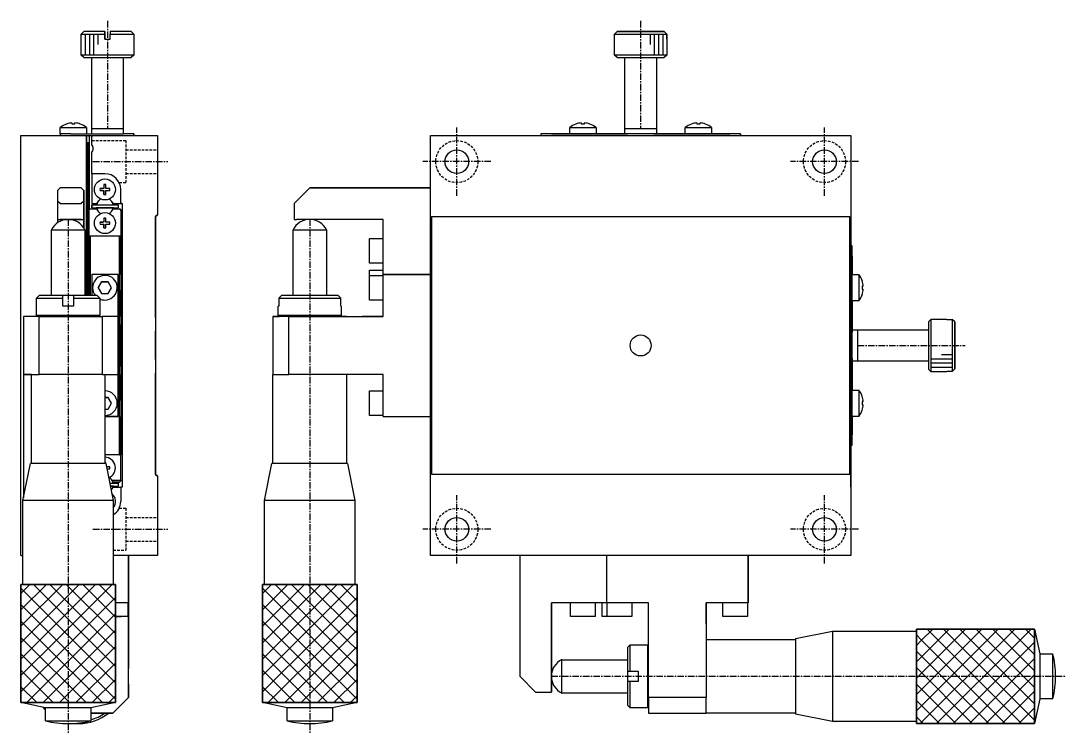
# Model space of a CAD drawing. Extents: x 934 to 1360, y 22 to 305.
# Drawn here: x 1161.1 to 1360.1, y 109.9 to 245.7 of the extents above; entities that cross this region are included whole.
import ezdxf

# ---------------------------------------------------------------- set-up
doc = ezdxf.new("R2010")
doc.units = 0
doc.linetypes.add('CENTER', pattern=[2, 1.25, -0.25, 0.25, -0.25])
doc.linetypes.add('DASHED', pattern=[0.75, 0.5, -0.25])
doc.layers.get('0').update_dxf_attribs({"linetype": 'CONTINUOUS'})
for name, color, linetype in [('1', 7, 'CONTINUOUS'), ('2', 7, 'CONTINUOUS'), ('CENTER', 1, 'CENTER')]:
    doc.layers.add(name, color=color, linetype=linetype)

msp = doc.modelspace()

# ---------------------------------------------------------------- linework, layer by layer
at = {"color": 3, "linetype": 'CONTINUOUS'}
for p, q in [((1173.37, 239.2), (1173.37, 243.2)), ((1174.17, 239.2), (1174.17, 243.2)), ((1174.97, 239.2), (1174.97, 243.2)), ((1175.77, 241.2), (1175.77, 243.2)), ((1280.87, 243.2), (1280.87, 241.2)), ((1281.67, 243.2), (1281.67, 239.2)), ((1282.47, 243.2), (1282.47, 239.2)), ((1283.27, 243.2), (1283.27, 239.2)), ((1338.37, 181.3), (1334.37, 181.3)), ((1338.37, 182.1), (1336.37, 182.1)), ((1338.37, 180.5), (1334.37, 180.5)), ((1338.37, 179.7), (1334.37, 179.7)), ((1162.8, 138.4), (1161.07, 136.67)), ((1165.92, 138.4), (1161.07, 133.55)), ((1169.05, 138.4), (1161.07, 130.42)), ((1161.07, 115.9), (1161.07, 138.4)), ((1170.95, 127.8), (1161.07, 137.67)), ((1172.17, 138.4), (1161.57, 127.8)), ((1174.07, 127.8), (1163.47, 138.4)), ((1175.3, 138.4), (1164.7, 127.8)), ((1177.2, 127.8), (1166.6, 138.4)), ((1178.42, 138.4), (1167.82, 127.8)), ((1179.07, 129.05), (1169.72, 138.4)), ((1170.07, 138.4), (1179.07, 138.4)), ((1179.07, 132.17), (1172.85, 138.4)), ((1179.07, 135.3), (1175.97, 138.4)), ((1179.07, 138.4), (1179.07, 115.9)), ((1208.8, 138.4), (1207.07, 136.67)), ((1211.92, 138.4), (1207.07, 133.55)), ((1215.05, 138.4), (1207.07, 130.42)), ((1207.07, 115.9), (1207.07, 138.4)), ((1216.95, 127.8), (1207.07, 137.67)), ((1216.07, 138.4), (1207.47, 138.4)), ((1218.17, 138.4), (1207.57, 127.8)), ((1220.07, 127.8), (1209.47, 138.4)), ((1221.3, 138.4), (1210.7, 127.8)), ((1223.2, 127.8), (1212.6, 138.4)), ((1224.42, 138.4), (1213.82, 127.8)), ((1225.07, 129.05), (1215.72, 138.4)), ((1225.07, 132.17), (1218.85, 138.4)), ((1225.07, 135.3), (1221.97, 138.4)), ((1225.07, 138.4), (1225.07, 115.9)), ((1179.07, 135.92), (1170.95, 127.8)), ((1225.07, 135.92), (1216.95, 127.8)), ((1167.82, 127.8), (1161.07, 134.55)), ((1213.82, 127.8), (1207.07, 134.55)), ((1164.7, 127.8), (1161.07, 131.42)), ((1179.07, 132.8), (1174.07, 127.8)), ((1210.7, 127.8), (1207.07, 131.42)), ((1225.07, 132.8), (1220.07, 127.8)), ((1179.07, 129.67), (1177.2, 127.8)), ((1225.07, 129.67), (1223.2, 127.8)), ((1331.57, 111.9), (1331.57, 129.9)), ((1331.57, 129.9), (1354.07, 129.9)), ((1334.67, 129.9), (1332.57, 127.8)), ((1335.7, 127.8), (1333.6, 129.9)), ((1337.8, 129.9), (1335.7, 127.8)), ((1338.82, 127.8), (1336.72, 129.9)), ((1340.92, 129.9), (1338.82, 127.8)), ((1341.95, 127.8), (1339.85, 129.9)), ((1344.05, 129.9), (1341.95, 127.8)), ((1345.07, 127.8), (1342.97, 129.9)), ((1347.17, 129.9), (1345.07, 127.8)), ((1348.2, 127.8), (1346.1, 129.9)), ((1350.3, 129.9), (1348.2, 127.8)), ((1351.32, 127.8), (1349.22, 129.9)), ((1353.42, 129.9), (1351.32, 127.8)), ((1354.07, 128.17), (1352.35, 129.9)), ((1354.07, 129.9), (1354.07, 111.9)), ((1161.57, 127.8), (1161.07, 128.3)), ((1161.57, 127.8), (1161.07, 127.3)), ((1164.7, 127.8), (1161.07, 124.17)), ((1167.82, 127.8), (1161.07, 121.05)), ((1170.95, 127.8), (1161.07, 117.92)), ((1173.47, 115.9), (1161.57, 127.8)), ((1174.07, 127.8), (1162.17, 115.9)), ((1176.6, 115.9), (1164.7, 127.8)), ((1177.2, 127.8), (1165.3, 115.9)), ((1179.07, 116.55), (1167.82, 127.8)), ((1179.07, 119.67), (1170.95, 127.8)), ((1179.07, 122.8), (1174.07, 127.8)), ((1179.07, 125.92), (1177.2, 127.8)), ((1207.57, 127.8), (1207.07, 128.3)), ((1207.57, 127.8), (1207.07, 127.3)), ((1210.7, 127.8), (1207.07, 124.17)), ((1213.82, 127.8), (1207.07, 121.05)), ((1216.95, 127.8), (1207.07, 117.92)), ((1219.47, 115.9), (1207.57, 127.8)), ((1220.07, 127.8), (1208.17, 115.9)), ((1222.6, 115.9), (1210.7, 127.8)), ((1223.2, 127.8), (1211.3, 115.9)), ((1225.07, 116.55), (1213.82, 127.8)), ((1225.07, 119.67), (1216.95, 127.8)), ((1225.07, 122.8), (1220.07, 127.8)), ((1225.07, 125.92), (1223.2, 127.8)), ((1332.57, 127.8), (1331.57, 128.8)), ((1332.57, 127.8), (1331.57, 126.8)), ((1335.7, 127.8), (1331.57, 123.67)), ((1338.82, 127.8), (1331.57, 120.55)), ((1341.95, 127.8), (1331.57, 117.42)), ((1345.07, 127.8), (1331.57, 114.3)), ((1348.2, 127.8), (1332.3, 111.9)), ((1348.47, 111.9), (1332.57, 127.8)), ((1351.32, 127.8), (1335.42, 111.9)), ((1351.6, 111.9), (1335.7, 127.8)), ((1354.07, 127.42), (1338.55, 111.9)), ((1354.07, 112.55), (1338.82, 127.8)), ((1354.07, 115.67), (1341.95, 127.8)), ((1354.07, 118.8), (1345.07, 127.8)), ((1354.07, 121.92), (1348.2, 127.8)), ((1354.07, 125.05), (1351.32, 127.8)), ((1179.07, 126.55), (1168.42, 115.9)), ((1225.07, 126.55), (1214.42, 115.9)), ((1345.35, 111.9), (1331.57, 125.67)), ((1170.35, 115.9), (1161.07, 125.17)), ((1179.07, 123.42), (1171.55, 115.9)), ((1216.35, 115.9), (1207.07, 125.17)), ((1225.07, 123.42), (1217.55, 115.9)), ((1354.07, 124.3), (1341.67, 111.9)), ((1167.22, 115.9), (1161.07, 122.05)), ((1213.22, 115.9), (1207.07, 122.05)), ((1342.22, 111.9), (1331.57, 122.55)), ((1179.07, 120.3), (1174.67, 115.9)), ((1225.07, 120.3), (1220.67, 115.9)), ((1339.1, 111.9), (1331.57, 119.42)), ((1354.07, 121.17), (1344.8, 111.9)), ((1164.1, 115.9), (1161.07, 118.92)), ((1210.1, 115.9), (1207.07, 118.92)), ((1354.07, 118.05), (1347.92, 111.9)), ((1179.07, 115.9), (1161.07, 115.9)), ((1179.07, 117.17), (1177.8, 115.9)), ((1225.07, 115.9), (1207.07, 115.9)), ((1225.07, 117.17), (1223.8, 115.9)), ((1335.97, 111.9), (1331.57, 116.3)), ((1354.07, 114.92), (1351.05, 111.9)), ((1332.85, 111.9), (1331.57, 113.17)), ((1354.07, 111.9), (1331.57, 111.9))]:
    msp.add_line(p, q, dxfattribs=at)
at = {"color": 3, "linetype": 'DASHED'}
for p, q in [((1174.57, 222.9), (1181.07, 222.9)), ((1181.07, 222.9), (1181.07, 214.9)), ((1181.07, 221.15), (1187.07, 221.15)), ((1181.07, 216.65), (1187.07, 216.65)), ((1179.78, 214.9), (1181.07, 214.9)), ((1179.78, 152.9), (1181.07, 152.9)), ((1181.07, 152.9), (1181.07, 144.9)), ((1181.07, 151.15), (1187.07, 151.15)), ((1181.07, 146.65), (1187.07, 146.65)), ((1178.67, 144.9), (1181.07, 144.9))]:
    msp.add_line(p, q, dxfattribs=at)
for centre in [(1244.07, 218.9), (1314.07, 218.9), (1244.07, 148.9), (1314.07, 148.9)]:
    msp.add_circle(centre, 4, dxfattribs=at)
at = {"layer": '1', "color": 7, "linetype": 'CONTINUOUS'}
for p, q in [((1172.57, 243.2), (1173.07, 243.7)), ((1172.57, 243.2), (1177.07, 243.2)), ((1172.57, 239.2), (1172.57, 243.2)), ((1177.07, 243.7), (1173.07, 243.7)), ((1177.07, 243.7), (1173.07, 243.7)), ((1177.07, 243.7), (1177.07, 243.2)), ((1177.07, 243.7), (1177.07, 243.7)), ((1177.07, 243.2), (1177.07, 243.7)), ((1177.07, 243.2), (1177.07, 242.2)), ((1177.07, 242.2), (1177.07, 243.2)), ((1182.07, 243.7), (1178.07, 243.7)), ((1182.07, 243.7), (1178.07, 243.7)), ((1178.07, 243.7), (1178.07, 243.2)), ((1178.07, 243.7), (1178.07, 243.7)), ((1178.07, 243.2), (1182.57, 243.2)), ((1178.07, 242.2), (1178.07, 243.2)), ((1182.07, 243.7), (1182.57, 243.2)), ((1182.57, 243.2), (1182.57, 239.2)), ((1274.6, 243.7), (1274.1, 243.2)), ((1274.1, 243.2), (1284.05, 243.2)), ((1274.1, 242.2), (1274.1, 243.2)), ((1283.54, 243.7), (1274.6, 243.7)), ((1274.6, 243.7), (1283.54, 243.7)), ((1284.05, 243.2), (1283.54, 243.7)), ((1284.05, 242.2), (1284.05, 243.2)), ((1284.05, 243.2), (1284.05, 242.2)), ((1177.07, 242.2), (1178.07, 242.2)), ((1177.07, 242.2), (1178.07, 242.2)), ((1177.07, 242.2), (1177.07, 242.2)), ((1274.07, 242.2), (1274.1, 242.2)), ((1274.07, 242.2), (1274.1, 242.2)), ((1274.07, 239.2), (1274.07, 242.2)), ((1284.05, 242.2), (1284.07, 242.2)), ((1284.05, 242.2), (1284.07, 242.2)), ((1284.07, 242.2), (1284.07, 239.2)), ((1182.57, 239.2), (1172.57, 239.2)), ((1173.07, 238.7), (1172.57, 239.2)), ((1182.57, 239.2), (1182.07, 238.7)), ((1284.07, 239.2), (1274.07, 239.2)), ((1274.57, 238.7), (1274.07, 239.2)), ((1284.07, 239.2), (1283.57, 238.7)), ((1173.07, 238.7), (1182.07, 238.7)), ((1174.57, 225.2), (1174.57, 238.7)), ((1180.57, 238.7), (1180.57, 225.2)), ((1274.57, 238.7), (1283.57, 238.7)), ((1276.07, 225.2), (1276.07, 238.7)), ((1282.07, 238.7), (1282.07, 225.2)), ((1168.57, 225.42), (1173.57, 225.42)), ((1168.57, 224.2), (1168.57, 225.42)), ((1169.72, 226.07), (1169.76, 226.07)), ((1169.72, 226.07), (1169.76, 226.07)), ((1170.77, 226.28), (1170.77, 226.07)), ((1170.77, 226.07), (1171.37, 226.07)), ((1171.37, 226.07), (1171.37, 226.28)), ((1172.39, 226.07), (1172.42, 226.07)), ((1172.39, 226.07), (1172.42, 226.07)), ((1173.57, 225.42), (1173.57, 224.2)), ((1174.57, 225.2), (1180.57, 225.2)), ((1174.57, 225.2), (1180.57, 225.2)), ((1174.57, 224.2), (1174.57, 225.2)), ((1180.57, 225.2), (1180.57, 224.2)), ((1265.57, 225.42), (1270.57, 225.42)), ((1265.57, 224.2), (1265.57, 225.42)), ((1266.72, 226.07), (1266.76, 226.07)), ((1266.72, 226.07), (1266.76, 226.07)), ((1267.77, 226.28), (1267.77, 226.07)), ((1267.77, 226.07), (1268.37, 226.07)), ((1268.37, 226.07), (1268.37, 226.28)), ((1269.39, 226.07), (1269.42, 226.07)), ((1269.39, 226.07), (1269.42, 226.07)), ((1270.57, 225.42), (1270.57, 224.2)), ((1276.07, 225.2), (1279.07, 225.2)), ((1276.07, 225.2), (1279.07, 225.2)), ((1276.07, 224.2), (1276.07, 225.2)), ((1279.07, 225.2), (1282.07, 225.2)), ((1279.07, 225.2), (1282.07, 225.2)), ((1282.07, 225.2), (1282.07, 224.2)), ((1287.57, 225.42), (1292.57, 225.42)), ((1287.57, 224.2), (1287.57, 225.42)), ((1288.72, 226.07), (1288.76, 226.07)), ((1288.72, 226.07), (1288.76, 226.07)), ((1289.77, 226.28), (1289.77, 226.07)), ((1289.77, 226.07), (1290.37, 226.07)), ((1290.37, 226.07), (1290.37, 226.28)), ((1291.39, 226.07), (1291.42, 226.07)), ((1291.39, 226.07), (1291.42, 226.07)), ((1292.57, 225.42), (1292.57, 224.2)), ((1161.07, 143.9), (1161.07, 223.9)), ((1161.07, 223.9), (1173.37, 223.9)), ((1168.57, 224.2), (1168.57, 223.9)), ((1170.57, 224.2), (1168.57, 224.2)), ((1170.57, 224.2), (1180.57, 224.2)), ((1173.37, 223.9), (1173.87, 223.9)), ((1173.37, 223.9), (1173.57, 223.7)), ((1173.57, 223.7), (1173.37, 223.9)), ((1173.57, 223.7), (1173.57, 223.6)), ((1173.57, 222.5), (1173.57, 223.7)), ((1173.57, 223.6), (1173.57, 193.4)), ((1173.87, 223.9), (1174.77, 223.9)), ((1173.87, 223.9), (1174.77, 223.9)), ((1173.87, 223.9), (1174.07, 223.7)), ((1174.07, 223.7), (1173.87, 223.9)), ((1174.07, 223.7), (1174.07, 222.5)), ((1174.07, 223.7), (1174.07, 222.5)), ((1174.57, 223.7), (1174.77, 223.9)), ((1174.57, 223.6), (1174.57, 223.7)), ((1174.57, 222.06), (1174.57, 223.6)), ((1174.77, 223.9), (1187.07, 223.9)), ((1182.57, 224.2), (1180.57, 224.2)), ((1182.57, 223.9), (1182.57, 224.2)), ((1182.57, 224.2), (1182.57, 223.9)), ((1187.07, 223.9), (1187.07, 208.8)), ((1239.07, 223.9), (1319.07, 223.9)), ((1239.07, 143.9), (1239.07, 223.9)), ((1262.07, 224.2), (1260.07, 224.2)), ((1262.07, 224.2), (1260.07, 224.2)), ((1260.07, 224.2), (1260.07, 223.9)), ((1262.07, 224.2), (1265.57, 224.2)), ((1296.07, 224.2), (1262.07, 224.2)), ((1263.57, 224.2), (1265.22, 224.2)), ((1263.57, 224.2), (1265.22, 224.2)), ((1265.22, 224.2), (1276.57, 224.2)), ((1276.07, 224.2), (1265.22, 224.2)), ((1270.57, 224.2), (1276.07, 224.2)), ((1281.58, 224.2), (1292.92, 224.2)), ((1292.92, 224.2), (1282.07, 224.2)), ((1282.07, 224.2), (1287.57, 224.2)), ((1292.57, 224.2), (1296.07, 224.2)), ((1292.92, 224.2), (1294.57, 224.2)), ((1292.92, 224.2), (1294.57, 224.2)), ((1298.07, 224.2), (1296.07, 224.2)), ((1298.07, 224.2), (1296.07, 224.2)), ((1298.07, 223.9), (1298.07, 224.2)), ((1298.07, 224.2), (1298.07, 223.9)), ((1319.07, 223.9), (1319.07, 143.9)), ((1174.07, 222.5), (1173.57, 222.5)), ((1173.57, 193.4), (1173.57, 222.5)), ((1173.87, 222.2), (1173.57, 222.2)), ((1173.87, 222.2), (1174.07, 222.4)), ((1173.87, 193.4), (1173.87, 222.2)), ((1174.07, 222.5), (1174.07, 222.4)), ((1174.07, 222.4), (1174.07, 222.5)), ((1174.07, 222.4), (1174.07, 209.7)), ((1174.07, 212.4), (1174.07, 222.4)), ((1174.57, 222.06), (1174.77, 221.71)), ((1174.77, 221.09), (1174.57, 220.74)), ((1174.57, 216.6), (1174.57, 220.74)), ((1177.07, 216.6), (1174.57, 216.6)), ((1174.57, 216.6), (1174.77, 216.6)), ((1174.57, 216.6), (1174.57, 210.9)), ((1177.07, 216.6), (1174.77, 216.6)), ((1168.07, 213.4), (1168.57, 213.9)), ((1168.07, 213.4), (1168.07, 211.4)), ((1172.57, 213.9), (1168.57, 213.9)), ((1172.57, 213.9), (1173.07, 213.4)), ((1173.07, 213.4), (1172.57, 213.9)), ((1173.07, 211.4), (1173.07, 213.4)), ((1173.07, 213.4), (1173.07, 206.22)), ((1176.87, 213.8), (1176.14, 213.8)), ((1176.14, 213.8), (1176.69, 213.8)), ((1176.14, 213.4), (1176.87, 213.4)), ((1176.87, 214.53), (1176.87, 213.8)), ((1176.87, 214.53), (1176.87, 213.99)), ((1176.87, 213.4), (1176.87, 212.67)), ((1176.87, 212.67), (1176.87, 213.21)), ((1177.27, 213.8), (1177.27, 214.53)), ((1178, 213.8), (1177.27, 213.8)), ((1177.27, 213.4), (1178, 213.4)), ((1177.27, 212.67), (1177.27, 213.4)), ((1178, 213.8), (1177.46, 213.8)), ((1180.07, 210.9), (1180.07, 213.6)), ((1213.57, 211.4), (1215.57, 213.4)), ((1216.07, 213.9), (1215.57, 213.4)), ((1238.89, 213.9), (1216.07, 213.9)), ((1216.07, 213.9), (1238.89, 213.9)), ((1168.57, 210.9), (1168.07, 211.4)), ((1168.07, 211.4), (1168.07, 207.9)), ((1173.07, 211.4), (1172.57, 210.9)), ((1173.07, 207.9), (1173.07, 211.4)), ((1174.07, 212.4), (1174.07, 209.7)), ((1174.07, 212.4), (1174.07, 209.7)), ((1174.07, 209.7), (1174.07, 212.4)), ((1175.53, 210.9), (1175.7, 211.19)), ((1175.53, 210.9), (1175.7, 211.19)), ((1178.45, 211.19), (1178.62, 210.9)), ((1213.57, 211.4), (1213.07, 210.9)), ((1168.57, 210.9), (1172.57, 210.9)), ((1174.27, 209.9), (1174.07, 209.7)), ((1174.07, 209.6), (1174.07, 209.7)), ((1174.07, 204.7), (1174.07, 209.6)), ((1174.27, 209.9), (1175.53, 209.9)), ((1174.57, 210.9), (1175.53, 210.9)), ((1174.57, 210.9), (1175.53, 210.9)), ((1174.57, 210.7), (1179.57, 210.7)), ((1174.57, 210.1), (1174.57, 210.7)), ((1174.57, 210.7), (1174.57, 210.1)), ((1174.57, 210.1), (1175.51, 210.1)), ((1174.57, 210.1), (1179.57, 210.1)), ((1178.72, 210.1), (1175.42, 210.1)), ((1175.51, 210.1), (1175.42, 210.1)), ((1175.51, 210.1), (1175.42, 210.1)), ((1175.51, 210.1), (1175.42, 210.1)), ((1175.51, 210.1), (1175.42, 210.1)), ((1175.51, 210.1), (1175.42, 210.1)), ((1175.51, 210.1), (1175.42, 210.1)), ((1175.51, 210.1), (1175.42, 210.1)), ((1175.51, 210.1), (1175.42, 210.1)), ((1175.51, 210.1), (1175.42, 210.1)), ((1175.51, 210.1), (1175.42, 210.1)), ((1175.51, 210.1), (1175.42, 210.1)), ((1175.51, 210.1), (1175.42, 210.1)), ((1175.53, 209.9), (1175.7, 209.61)), ((1175.7, 209.61), (1175.53, 209.9)), ((1178.45, 209.61), (1178.62, 209.9)), ((1178.62, 210.9), (1180.07, 210.9)), ((1178.62, 210.9), (1180.07, 210.9)), ((1178.62, 209.9), (1179.87, 209.9)), ((1178.72, 210.1), (1178.63, 210.1)), ((1178.72, 210.1), (1178.63, 210.1)), ((1178.72, 210.1), (1178.63, 210.1)), ((1178.72, 210.1), (1178.63, 210.1)), ((1178.72, 210.1), (1178.63, 210.1)), ((1178.72, 210.1), (1178.63, 210.1)), ((1178.72, 210.1), (1178.63, 210.1)), ((1178.72, 210.1), (1178.63, 210.1)), ((1178.72, 210.1), (1178.63, 210.1)), ((1178.72, 210.1), (1178.63, 210.1)), ((1178.72, 210.1), (1178.63, 210.1)), ((1178.72, 210.1), (1178.63, 210.1)), ((1178.72, 210.1), (1178.63, 210.1)), ((1178.72, 210.1), (1178.63, 210.1)), ((1178.72, 210.1), (1178.63, 210.1)), ((1178.63, 210.1), (1179.57, 210.1)), ((1178.72, 210.1), (1178.63, 210.1)), ((1178.72, 210.1), (1178.63, 210.1)), ((1178.72, 210.1), (1178.63, 210.1)), ((1178.72, 210.1), (1178.63, 210.1)), ((1178.72, 210.1), (1178.63, 210.1)), ((1178.72, 210.1), (1178.63, 210.1)), ((1178.72, 210.1), (1178.63, 210.1)), ((1178.72, 210.1), (1178.63, 210.1)), ((1178.72, 210.1), (1178.63, 210.1)), ((1178.72, 210.1), (1178.63, 210.1)), ((1178.72, 210.1), (1178.63, 210.1)), ((1178.72, 210.1), (1178.63, 210.1)), ((1178.72, 210.1), (1178.63, 210.1)), ((1178.72, 210.1), (1178.63, 210.1)), ((1178.72, 210.1), (1178.63, 210.1)), ((1178.72, 210.1), (1178.63, 210.1)), ((1179.57, 210.7), (1179.57, 210.1)), ((1179.87, 209.9), (1180.07, 209.7)), ((1180.07, 209.7), (1179.87, 209.9)), ((1180.07, 210.9), (1180.37, 210.9)), ((1180.37, 210.9), (1180.07, 210.9)), ((1180.07, 209.6), (1180.07, 209.7)), ((1180.07, 209.7), (1180.07, 209.6)), ((1180.07, 209.6), (1180.07, 204.7)), ((1180.07, 209.6), (1180.07, 204.7)), ((1180.37, 210.9), (1180.37, 156.9)), ((1213.07, 210.9), (1213.07, 207.9)), ((1168.07, 207.9), (1170.07, 207.9)), ((1168.07, 207.9), (1168.57, 207.9)), ((1168.07, 207.9), (1168.07, 207.28)), ((1172.57, 207.9), (1168.57, 207.9)), ((1170.07, 207.9), (1173.07, 207.9)), ((1172.57, 207.9), (1173.07, 207.9)), ((1173.07, 206.22), (1173.07, 207.9)), ((1176.87, 207.4), (1176.14, 207.4)), ((1176.14, 207.4), (1176.69, 207.4)), ((1176.14, 207), (1176.87, 207)), ((1176.87, 208.13), (1176.87, 207.4)), ((1176.87, 208.13), (1176.87, 207.59)), ((1176.87, 207), (1176.87, 206.27)), ((1177.27, 207.4), (1177.27, 208.13)), ((1178, 207.4), (1177.27, 207.4)), ((1177.27, 207), (1178, 207)), ((1177.27, 206.27), (1177.27, 207)), ((1178, 207.4), (1177.46, 207.4)), ((1187.07, 208.8), (1186.72, 208.45)), ((1186.72, 208.45), (1187.07, 208.8)), ((1186.72, 208.45), (1186.72, 159.35)), ((1186.72, 189.2), (1186.72, 208.45)), ((1213.07, 207.9), (1213.57, 207.9)), ((1230.07, 207.9), (1213.57, 207.9)), ((1230.07, 197.4), (1230.07, 207.9)), ((1239.22, 208.45), (1318.92, 208.45)), ((1239.22, 208.45), (1239.22, 159.35)), ((1318.92, 159.35), (1318.92, 208.45)), ((1166.9, 205.9), (1173.25, 205.9)), ((1166.9, 193.4), (1166.9, 205.9)), ((1173.25, 205.9), (1173.25, 193.4)), ((1176.87, 206.27), (1176.87, 206.81)), ((1212.9, 205.9), (1219.25, 205.9)), ((1212.9, 193.4), (1212.9, 205.9)), ((1219.25, 205.9), (1219.25, 193.4)), ((1174.27, 204.7), (1174.07, 204.7)), ((1174.07, 193.4), (1174.07, 204.7)), ((1179.87, 204.7), (1174.27, 204.7)), ((1174.27, 204.7), (1174.27, 193.4)), ((1179.87, 163.1), (1179.87, 204.7)), ((1180.07, 204.7), (1179.87, 204.7)), ((1180.07, 204.7), (1180.07, 163.1)), ((1180.07, 197.4), (1180.07, 204.7)), ((1180.07, 203.15), (1180.07, 197.4)), ((1180.07, 203.15), (1180.07, 197.4)), ((1180.07, 203.15), (1180.07, 197.4)), ((1180.07, 203.15), (1180.07, 197.4)), ((1227.47, 199.55), (1227.47, 204.25)), ((1227.47, 204.25), (1230.07, 204.25)), ((1186.72, 202.9), (1186.72, 196.9)), ((1186.72, 202.9), (1186.72, 196.9)), ((1186.72, 202.9), (1186.72, 196.9)), ((1186.72, 202.9), (1186.72, 196.9)), ((1319.37, 202.9), (1319.07, 202.9)), ((1319.07, 202.9), (1319.37, 202.9)), ((1319.37, 200.9), (1319.37, 202.9)), ((1319.37, 200.9), (1319.37, 202.9)), ((1230.07, 199.55), (1227.47, 199.55)), ((1319.37, 194.9), (1319.37, 200.9)), ((1319.37, 200.9), (1319.37, 197.4)), ((1319.37, 199.4), (1319.37, 197.75)), ((1319.37, 199.4), (1319.37, 197.75)), ((1179.57, 197.4), (1174.57, 197.4)), ((1174.57, 197.4), (1174.57, 193.4)), ((1179.57, 189.4), (1179.57, 197.4)), ((1179.57, 189.4), (1179.57, 197.4)), ((1227.47, 197.25), (1227.47, 198.25)), ((1227.47, 198.25), (1230.07, 198.25)), ((1227.47, 192.55), (1227.47, 197.25)), ((1227.47, 197.25), (1230.07, 197.25)), ((1239.07, 197.4), (1230.07, 197.4)), ((1230.07, 189.4), (1230.07, 197.4)), ((1230.07, 197.4), (1239.07, 197.4)), ((1319.37, 197.75), (1319.37, 197.4)), ((1319.37, 197.4), (1319.37, 197.75)), ((1319.37, 197.4), (1320.6, 197.4)), ((1320.6, 197.4), (1320.6, 194.9)), ((1176.44, 196), (1175.8, 194.9)), ((1175.8, 194.9), (1176.44, 196)), ((1177.71, 196), (1176.44, 196)), ((1176.44, 196), (1177.71, 196)), ((1178.34, 194.9), (1177.71, 196)), ((1321.24, 196.25), (1321.24, 196.22)), ((1321.24, 196.25), (1321.24, 196.22)), ((1321.24, 195.2), (1321.24, 194.6)), ((1321.45, 195.2), (1321.24, 195.2)), ((1164.07, 192.9), (1164.57, 193.4)), ((1169.07, 193.4), (1164.57, 193.4)), ((1169.07, 192.9), (1169.07, 193.4)), ((1170.07, 193.4), (1169.07, 193.4)), ((1171.07, 193.4), (1170.07, 193.4)), ((1175.57, 193.4), (1171.07, 193.4)), ((1171.07, 193.4), (1171.07, 192.9)), ((1175.57, 193.4), (1176.07, 192.9)), ((1175.8, 194.9), (1176.44, 193.8)), ((1176.44, 193.8), (1177.71, 193.8)), ((1177.71, 193.8), (1178.34, 194.9)), ((1180.07, 191.9), (1180.07, 194.4)), ((1210.66, 193.4), (1210.16, 192.9)), ((1221.48, 193.4), (1210.66, 193.4)), ((1211.43, 193.4), (1210.66, 193.4)), ((1221.48, 193.4), (1220.72, 193.4)), ((1221.99, 192.9), (1221.48, 193.4)), ((1319.07, 174.2), (1319.07, 193.6)), ((1319.37, 172.9), (1319.37, 194.9)), ((1320.6, 194.9), (1320.6, 192.4)), ((1321.24, 194.6), (1321.45, 194.6)), ((1321.24, 193.58), (1321.24, 193.55)), ((1321.24, 193.58), (1321.24, 193.55)), ((1164.07, 192.9), (1169.07, 192.9)), ((1164.07, 189.6), (1164.07, 192.9)), ((1169.07, 191.4), (1169.07, 192.9)), ((1171.07, 191.4), (1169.07, 191.4)), ((1171.07, 192.9), (1176.07, 192.9)), ((1171.07, 192.9), (1171.07, 191.4)), ((1176.07, 192.9), (1176.07, 189.6)), ((1180.07, 189.4), (1180.07, 191.9)), ((1180.07, 191.9), (1180.07, 187.9)), ((1180.07, 191.9), (1180.07, 189.4)), ((1210.16, 191.4), (1210.07, 191.4)), ((1210.16, 191.4), (1210.07, 191.4)), ((1210.07, 189.6), (1210.07, 191.4)), ((1210.16, 192.9), (1221.99, 192.9)), ((1210.16, 192.9), (1210.16, 191.4)), ((1221.99, 191.4), (1221.99, 192.9)), ((1222.07, 191.4), (1221.99, 191.4)), ((1222.07, 191.4), (1221.99, 191.4)), ((1222.07, 191.4), (1222.07, 189.6)), ((1230.07, 192.55), (1227.47, 192.55)), ((1319.37, 192.4), (1319.37, 186.41)), ((1319.37, 186.9), (1319.37, 192.4)), ((1319.37, 192.4), (1319.37, 186.9)), ((1320.6, 192.4), (1319.37, 192.4)), ((1161.57, 189.4), (1161.57, 178.4)), ((1164.57, 189.4), (1161.57, 189.4)), ((1170.07, 189.6), (1164.07, 189.6)), ((1164.27, 189.4), (1164.07, 189.6)), ((1164.57, 189.4), (1176.57, 189.4)), ((1164.57, 178.4), (1164.57, 189.4)), ((1176.07, 189.6), (1170.07, 189.6)), ((1176.07, 189.6), (1175.87, 189.4)), ((1176.57, 189.4), (1176.57, 178.4)), ((1179.57, 189.4), (1176.57, 189.4)), ((1179.57, 178.4), (1179.57, 189.4)), ((1179.57, 185.4), (1179.57, 189.4)), ((1180.07, 189.4), (1180.37, 189.4)), ((1209.07, 189.4), (1210.27, 189.4)), ((1212.07, 189.4), (1209.07, 189.4)), ((1209.07, 189.4), (1209.07, 178.4)), ((1222.07, 189.6), (1210.07, 189.6)), ((1210.27, 189.4), (1210.07, 189.6)), ((1212.07, 189.4), (1230.07, 189.4)), ((1212.07, 178.4), (1212.07, 189.4)), ((1222.07, 189.6), (1221.87, 189.4)), ((1223.07, 189.4), (1221.87, 189.4)), ((1223.07, 189.4), (1226.07, 189.4)), ((1230.07, 189.4), (1226.07, 189.4)), ((1180.07, 179.9), (1180.07, 187.9)), ((1333.87, 188.4), (1334.37, 188.9)), ((1333.87, 188.4), (1333.87, 179.4)), ((1334.37, 178.9), (1334.37, 188.9)), ((1334.37, 188.9), (1337.37, 188.9)), ((1337.37, 188.9), (1337.37, 188.87)), ((1337.37, 188.9), (1337.37, 188.87)), ((1337.37, 188.87), (1338.37, 188.87)), ((1338.37, 188.87), (1338.37, 178.92)), ((1338.87, 188.37), (1338.37, 188.87)), ((1338.87, 179.43), (1338.87, 188.37)), ((1338.87, 188.37), (1338.87, 179.43)), ((1180.07, 181.4), (1180.07, 186.4)), ((1180.07, 186.4), (1180.07, 181.4)), ((1180.37, 186.4), (1180.07, 186.4)), ((1186.72, 181.2), (1186.72, 186.6)), ((1186.72, 185.9), (1186.72, 181.9)), ((1186.72, 185.9), (1186.72, 181.9)), ((1319.37, 186.9), (1320.37, 186.9)), ((1320.37, 186.9), (1320.37, 180.9)), ((1320.37, 186.9), (1320.37, 180.9)), ((1320.37, 186.9), (1333.87, 186.9)), ((1179.57, 170.4), (1179.57, 182.4)), ((1180.07, 181.4), (1180.37, 181.4)), ((1319.37, 181.39), (1319.37, 175.4)), ((1180.07, 179.9), (1180.07, 175.9)), ((1319.37, 175.4), (1319.37, 180.9)), ((1319.37, 180.9), (1319.37, 175.4)), ((1320.37, 180.9), (1319.37, 180.9)), ((1333.87, 180.9), (1320.37, 180.9)), ((1334.37, 178.9), (1333.87, 179.4)), ((1338.37, 178.92), (1338.87, 179.43)), ((1161.57, 178.4), (1161.57, 154.9)), ((1161.57, 178.4), (1164.57, 178.4)), ((1163.07, 178.4), (1161.57, 178.4)), ((1163.07, 161.4), (1163.07, 178.4)), ((1170.07, 178.4), (1164.57, 178.4)), ((1176.57, 178.4), (1170.07, 178.4)), ((1176.57, 178.4), (1179.57, 178.4)), ((1177.07, 178.4), (1179.57, 178.4)), ((1177.07, 178.4), (1177.07, 161.4)), ((1179.57, 170.4), (1179.57, 178.4)), ((1180.07, 175.9), (1180.07, 178.4)), ((1180.07, 178.4), (1180.07, 175.9)), ((1180.37, 178.4), (1180.07, 178.4)), ((1186.72, 159.35), (1186.72, 178.6)), ((1209.07, 178.4), (1212.07, 178.4)), ((1209.07, 161.4), (1209.07, 178.4)), ((1230.07, 178.4), (1212.07, 178.4)), ((1223.07, 178.4), (1223.07, 161.4)), ((1230.07, 170.4), (1230.07, 178.4)), ((1337.37, 178.9), (1334.37, 178.9)), ((1337.37, 178.92), (1337.37, 178.9)), ((1337.37, 178.92), (1337.37, 178.9)), ((1338.37, 178.92), (1337.37, 178.92)), ((1180.07, 173.4), (1180.07, 175.9)), ((1227.47, 170.55), (1227.47, 175.25)), ((1227.47, 175.25), (1230.07, 175.25)), ((1319.37, 175.4), (1320.6, 175.4)), ((1320.6, 175.4), (1320.6, 172.9)), ((1177.71, 174), (1177.07, 174)), ((1177.07, 174), (1177.71, 174)), ((1178.34, 172.9), (1177.71, 174)), ((1321.24, 174.25), (1321.24, 174.22)), ((1321.24, 174.25), (1321.24, 174.22)), ((1321.24, 173.2), (1321.24, 172.6)), ((1321.45, 173.2), (1321.24, 173.2)), ((1177.07, 171.8), (1177.71, 171.8)), ((1177.71, 171.8), (1178.34, 172.9)), ((1319.07, 156.9), (1319.07, 171.6)), ((1319.37, 166.9), (1319.37, 172.9)), ((1320.6, 172.9), (1320.6, 170.4)), ((1321.24, 172.6), (1321.45, 172.6)), ((1321.24, 171.58), (1321.24, 171.55)), ((1321.24, 171.58), (1321.24, 171.55)), ((1177.07, 170.4), (1179.57, 170.4)), ((1179.57, 170.4), (1177.07, 170.4)), ((1180.07, 163.1), (1180.07, 170.4)), ((1180.07, 170.4), (1180.07, 164.65)), ((1180.07, 170.4), (1180.07, 164.65)), ((1180.07, 170.4), (1180.07, 164.65)), ((1180.07, 170.4), (1180.07, 164.65)), ((1186.72, 170.9), (1186.72, 164.9)), ((1186.72, 170.9), (1186.72, 164.9)), ((1186.72, 170.9), (1186.72, 164.9)), ((1186.72, 170.9), (1186.72, 164.9)), ((1230.07, 170.55), (1227.47, 170.55)), ((1230.07, 170.4), (1239.07, 170.4)), ((1319.37, 170.4), (1319.37, 170.05)), ((1319.37, 170.05), (1319.37, 170.4)), ((1319.37, 170.4), (1319.37, 166.9)), ((1320.6, 170.4), (1319.37, 170.4)), ((1319.37, 170.05), (1319.37, 168.4)), ((1319.37, 170.05), (1319.37, 168.4)), ((1319.37, 164.9), (1319.37, 166.9)), ((1319.37, 164.9), (1319.37, 166.9)), ((1319.07, 164.9), (1319.37, 164.9)), ((1161.47, 154.4), (1162.87, 161.4)), ((1177.27, 161.4), (1162.87, 161.4)), ((1179.87, 163.1), (1177.07, 163.1)), ((1180.07, 163.1), (1177.07, 163.1)), ((1177.27, 161.4), (1177.27, 161.53)), ((1177.27, 161.4), (1178.67, 154.4)), ((1179.87, 163.1), (1180.07, 163.1)), ((1180.07, 158.2), (1180.07, 163.1)), ((1180.07, 158.2), (1180.07, 163.1)), ((1207.47, 154.4), (1208.87, 161.4)), ((1209.07, 161.4), (1208.87, 161.4)), ((1216.07, 161.4), (1208.87, 161.4)), ((1216.07, 161.4), (1209.07, 161.4)), ((1223.27, 161.4), (1216.07, 161.4)), ((1223.07, 161.4), (1216.07, 161.4)), ((1223.27, 161.4), (1223.07, 161.4)), ((1223.27, 161.4), (1224.67, 154.4)), ((1178, 160.8), (1177.39, 160.8)), ((1178, 160.8), (1177.46, 160.8)), ((1177.47, 160.4), (1178, 160.4)), ((1186.72, 159.35), (1187.07, 159)), ((1187.07, 159), (1186.72, 159.35)), ((1318.92, 159.35), (1239.22, 159.35)), ((1178.01, 157.7), (1179.57, 157.7)), ((1180.07, 158.2), (1178.44, 158.2)), ((1178.62, 157.9), (1178.45, 158.19)), ((1179.87, 157.9), (1178.62, 157.9)), ((1178.62, 157.9), (1179.87, 157.9)), ((1179.57, 157.7), (1179.57, 157.1)), ((1180.07, 158.1), (1179.87, 157.9)), ((1180.07, 158.1), (1179.87, 157.9)), ((1180.07, 158.2), (1180.07, 158.1)), ((1180.07, 158.1), (1180.07, 158.2)), ((1187.07, 159), (1187.07, 143.9)), ((1178.13, 157.1), (1179.57, 157.1)), ((1178.72, 157.1), (1178.13, 157.1)), ((1178.45, 156.61), (1178.62, 156.9)), ((1178.62, 156.9), (1180.07, 156.9)), ((1178.72, 157.1), (1178.63, 157.1)), ((1178.72, 157.1), (1178.63, 157.1)), ((1178.72, 157.1), (1178.63, 157.1)), ((1178.72, 157.1), (1178.63, 157.1)), ((1178.72, 157.1), (1178.63, 157.1)), ((1178.72, 157.1), (1178.63, 157.1)), ((1178.72, 157.1), (1178.63, 157.1)), ((1178.72, 157.1), (1178.63, 157.1)), ((1178.72, 157.1), (1178.63, 157.1)), ((1178.72, 157.1), (1178.63, 157.1)), ((1178.72, 157.1), (1178.63, 157.1)), ((1178.72, 157.1), (1178.63, 157.1)), ((1178.72, 157.1), (1178.63, 157.1)), ((1178.72, 157.1), (1178.63, 157.1)), ((1178.72, 157.1), (1178.63, 157.1)), ((1178.63, 157.1), (1179.57, 157.1)), ((1178.72, 157.1), (1178.63, 157.1)), ((1178.72, 157.1), (1178.63, 157.1)), ((1178.72, 157.1), (1178.63, 157.1)), ((1178.72, 157.1), (1178.63, 157.1)), ((1178.72, 157.1), (1178.63, 157.1)), ((1178.72, 157.1), (1178.63, 157.1)), ((1178.72, 157.1), (1178.63, 157.1)), ((1178.72, 157.1), (1178.63, 157.1)), ((1178.72, 157.1), (1178.63, 157.1)), ((1178.72, 157.1), (1178.63, 157.1)), ((1178.72, 157.1), (1178.63, 157.1)), ((1178.72, 157.1), (1178.63, 157.1)), ((1178.72, 157.1), (1178.63, 157.1)), ((1178.72, 157.1), (1178.63, 157.1)), ((1178.72, 157.1), (1178.63, 157.1)), ((1178.72, 157.1), (1178.63, 157.1)), ((1180.37, 156.9), (1180.07, 156.9)), ((1180.07, 156.9), (1180.07, 154.2)), ((1178.67, 154.4), (1161.47, 154.4)), ((1161.47, 138.4), (1161.47, 154.4)), ((1178.67, 154.4), (1178.67, 138.4)), ((1216.07, 154.4), (1207.47, 154.4)), ((1207.47, 138.4), (1207.47, 154.4)), ((1224.67, 154.4), (1216.07, 154.4)), ((1224.67, 154.4), (1224.67, 138.4)), ((1161.07, 144.4), (1161.07, 144.5)), ((1161.07, 143.9), (1161.47, 143.9)), ((1187.07, 143.9), (1178.67, 143.9)), ((1181.57, 134.9), (1181.57, 143.9)), ((1181.57, 143.9), (1181.57, 134.9)), ((1319.07, 143.9), (1239.07, 143.9)), ((1256.07, 143.9), (1256.07, 120.9)), ((1272.57, 143.9), (1272.57, 134.9)), ((1299.57, 134.9), (1299.57, 143.9)), ((1299.57, 143.9), (1299.57, 134.9)), ((1161.07, 138.4), (1170.07, 138.4)), ((1207.07, 138.4), (1207.47, 138.4)), ((1207.07, 138.4), (1225.07, 138.4)), ((1224.67, 138.4), (1216.07, 138.4)), ((1224.67, 138.4), (1225.07, 138.4)), ((1181.57, 134.9), (1179.07, 134.9)), ((1181.42, 134.9), (1181.57, 134.9)), ((1181.42, 134.9), (1181.42, 132.3)), ((1181.57, 116.9), (1181.57, 134.9)), ((1181.57, 134.9), (1181.57, 122.4)), ((1272.57, 134.9), (1262.07, 134.9)), ((1262.07, 134.9), (1262.07, 118.4)), ((1262.07, 120.9), (1262.07, 134.9)), ((1265.72, 132.3), (1265.72, 134.9)), ((1270.42, 134.9), (1270.42, 132.3)), ((1271.72, 132.3), (1271.72, 134.9)), ((1280.57, 134.9), (1272.57, 134.9)), ((1272.72, 132.3), (1272.72, 134.9)), ((1277.42, 134.9), (1277.42, 132.3)), ((1280.57, 116.9), (1280.57, 134.9)), ((1299.57, 134.9), (1291.57, 134.9)), ((1291.57, 134.9), (1291.57, 116.9)), ((1291.57, 130.9), (1291.57, 134.9)), ((1294.72, 132.3), (1294.72, 134.9)), ((1299.42, 134.9), (1299.42, 132.3)), ((1180.17, 132.3), (1179.07, 132.3)), ((1179.07, 132.3), (1180.17, 132.3)), ((1181.42, 132.3), (1179.07, 132.3)), ((1181.42, 132.3), (1179.07, 132.3)), ((1268.07, 132.3), (1265.72, 132.3)), ((1270.42, 132.3), (1268.07, 132.3)), ((1272.72, 132.3), (1271.72, 132.3)), ((1275.07, 132.3), (1272.72, 132.3)), ((1277.42, 132.3), (1275.07, 132.3)), ((1297.07, 132.3), (1294.72, 132.3)), ((1299.42, 132.3), (1297.07, 132.3)), ((1291.57, 130.9), (1291.57, 127.9)), ((1308.57, 128.1), (1315.57, 129.5)), ((1315.57, 129.5), (1315.57, 120.9)), ((1315.57, 129.5), (1331.57, 129.5)), ((1354.07, 129.9), (1355.07, 125.2)), ((1291.57, 127.9), (1308.57, 127.9)), ((1308.57, 128.1), (1308.57, 120.9)), ((1276.57, 126.4), (1277.07, 126.9)), ((1276.57, 126.4), (1276.57, 121.9)), ((1277.07, 121.9), (1277.07, 126.9)), ((1277.07, 126.9), (1280.37, 126.9)), ((1280.37, 126.9), (1280.37, 120.9)), ((1280.37, 126.9), (1280.57, 126.7)), ((1264.07, 117.72), (1264.07, 124.07)), ((1264.07, 124.07), (1276.57, 124.07)), ((1355.07, 125.2), (1355.07, 116.6)), ((1355.07, 125.2), (1357.57, 125.2)), ((1357.57, 120.9), (1357.57, 125.2)), ((1276.57, 121.9), (1277.07, 121.9)), ((1276.57, 121.9), (1276.57, 121.83)), ((1276.57, 121.83), (1276.57, 119.97)), ((1277.07, 121.9), (1278.57, 121.9)), ((1278.57, 121.9), (1278.57, 119.9)), ((1256.07, 120.9), (1256.57, 120.4)), ((1258.57, 118.4), (1256.57, 120.4)), ((1262.07, 118.4), (1262.07, 120.9)), ((1276.57, 119.97), (1276.57, 119.9)), ((1277.07, 119.9), (1276.57, 119.9)), ((1276.57, 119.9), (1276.57, 115.4)), ((1277.07, 114.9), (1277.07, 119.9)), ((1278.57, 119.9), (1277.07, 119.9)), ((1280.37, 120.9), (1280.37, 114.9)), ((1308.57, 120.9), (1308.57, 113.7)), ((1315.57, 120.9), (1315.57, 112.3)), ((1357.57, 116.6), (1357.57, 120.9)), ((1181.57, 119.4), (1181.57, 116.9)), ((1258.57, 118.4), (1259.07, 117.9)), ((1259.07, 117.9), (1262.07, 117.9)), ((1262.07, 117.9), (1262.07, 118.4)), ((1262.07, 118.4), (1262.07, 117.9)), ((1276.57, 117.72), (1264.07, 117.72)), ((1165.77, 114.9), (1161.07, 115.9)), ((1179.07, 115.9), (1174.37, 114.9)), ((1178.57, 113.9), (1181.57, 116.9)), ((1181.57, 116.9), (1178.57, 113.9)), ((1211.77, 114.9), (1207.07, 115.9)), ((1225.07, 115.9), (1220.37, 114.9)), ((1291.57, 116.9), (1280.57, 116.9)), ((1280.57, 116.9), (1280.57, 113.9)), ((1291.57, 113.9), (1291.57, 116.9)), ((1355.07, 116.6), (1354.07, 111.9)), ((1357.57, 116.6), (1355.07, 116.6)), ((1165.77, 114.7), (1165.52, 114.95)), ((1174.37, 114.9), (1165.77, 114.9)), ((1165.77, 112.4), (1165.77, 114.9)), ((1174.37, 114.9), (1174.37, 112.4)), ((1174.37, 113.9), (1178.57, 113.9)), ((1178.57, 113.9), (1174.37, 113.9)), ((1220.37, 114.9), (1211.77, 114.9)), ((1211.77, 112.4), (1211.77, 114.9)), ((1220.37, 114.9), (1220.37, 112.4)), ((1277.07, 114.9), (1276.57, 115.4)), ((1280.37, 114.9), (1277.07, 114.9)), ((1280.57, 115.1), (1280.37, 114.9)), ((1280.57, 113.9), (1291.57, 113.9)), ((1308.57, 113.9), (1291.57, 113.9)), ((1315.57, 112.3), (1308.57, 113.7)), ((1165.77, 112.4), (1174.37, 112.4)), ((1211.77, 112.4), (1216.07, 112.4)), ((1216.07, 112.4), (1220.37, 112.4)), ((1331.57, 112.3), (1315.57, 112.3))]:
    msp.add_line(p, q, dxfattribs=at)
for centre, radius in [((1244.07, 218.9), 2.25), ((1314.07, 218.9), 2.25), ((1177.07, 213.6), 2), ((1177.07, 207.2), 2), ((1279.07, 183.9), 2), ((1244.07, 148.9), 2.25), ((1314.07, 148.9), 2.25)]:
    msp.add_circle(centre, radius, dxfattribs=at)
for centre, radius, start, end in [((1171.07, 222.3), 4, 109.7246, 128.6822), ((1171.07, 222.3), 3.99, 94.3134, 109.2682), ((1171.07, 222.3), 3.99, 70.7318, 85.6866), ((1171.07, 222.3), 4, 51.3178, 70.2754), ((1268.07, 222.3), 4, 109.7246, 128.6822), ((1268.07, 222.3), 3.99, 94.3134, 109.2682), ((1268.07, 222.3), 3.99, 70.7318, 85.6866), ((1268.07, 222.3), 4, 51.3178, 70.2754), ((1290.07, 222.3), 4, 109.7246, 128.6822), ((1290.07, 222.3), 3.99, 94.3134, 109.2682), ((1290.07, 222.3), 3.99, 70.7318, 85.6866), ((1290.07, 222.3), 4, 51.3178, 70.2754), ((1173.82, 221.4), 1, 341.8051, 18.1949), ((1177.07, 213.6), 3, 0, 90), ((1177.07, 213.6), 0.95, 167.8468, 192.1532), ((1177.07, 213.6), 0.95, 77.8468, 102.1532), ((1177.07, 213.6), 0.95, 347.8468, 12.1532), ((1177.07, 210.4), 1.59, 150, 169.1069), ((1177.07, 210.4), 1.59, 135, 150), ((1177.19, 210.28), 1.75, 121.8815, 135), ((1177.07, 210.4), 1.59, 120.4333, 135), ((1177.07, 213.6), 0.95, 257.8468, 282.1532), ((1176.96, 210.28), 1.75, 45, 58.1185), ((1177.07, 210.4), 1.59, 45.0002, 59.5667), ((1177.07, 210.4), 1.59, 30, 45), ((1177.07, 210.4), 1.59, 10.8931, 30), ((1177.07, 210.4), 1.59, 210, 210.2608), ((1177.07, 210.4), 1.59, 210.2608, 225), ((1177.19, 210.51), 1.75, 225, 238.1185), ((1177.07, 210.4), 1.59, 224.9998, 239.5668), ((1176.96, 210.51), 1.75, 301.8815, 315), ((1177.07, 210.4), 1.59, 300.4332, 315), ((1177.07, 210.4), 1.59, 315, 329.7392), ((1177.07, 210.4), 1.59, 329.7392, 330), ((1177.07, 210.4), 1.59, 330, 349.1069), ((1170.07, 204.38), 3.52, 90, 154.4154), ((1170.07, 204.38), 3.52, 25.5846, 90), ((1177.07, 207.2), 0.95, 167.8468, 192.1532), ((1177.07, 207.2), 0.95, 77.8468, 102.1532), ((1177.07, 207.2), 0.95, 347.8468, 12.1532), ((1216.07, 204.38), 3.52, 90, 154.4154), ((1216.07, 204.38), 3.52, 25.5846, 90), ((1177.07, 207.2), 0.95, 257.8468, 282.1532), ((1177.07, 194.9), 2.35, 270, 219.665), ((1317.47, 194.9), 4, 19.7246, 38.6822), ((1317.47, 194.9), 3.99, 4.3134, 19.2682), ((1317.47, 194.9), 4, 321.3178, 340.2754), ((1317.47, 194.9), 3.99, 340.7318, 355.6866), ((1177.07, 194.9), 2.35, 244.8157, 270), ((1177.07, 172.9), 2.35, 270, 90), ((1317.47, 172.9), 4, 19.7246, 38.6822), ((1317.47, 172.9), 3.99, 4.3134, 19.2682), ((1317.47, 172.9), 4, 321.3178, 340.2754), ((1317.47, 172.9), 3.99, 340.7318, 355.6866), ((1177.07, 160.6), 2, 291.4762, 90), ((1177.07, 160.6), 0.95, 77.8468, 90), ((1177.07, 160.6), 0.95, 347.8468, 12.1532), ((1176.96, 157.28), 1.75, 45, 58.1185), ((1177.07, 157.4), 1.59, 45.0002, 59.5667), ((1177.07, 157.4), 1.59, 30.2608, 45), ((1177.07, 157.4), 1.59, 30, 30.2608), ((1177.07, 157.4), 1.59, 10.8931, 30.2608), ((1177.07, 157.4), 1.59, 319.4575, 330), ((1177.07, 154.2), 2, 323.1301, 47.7888), ((1177.07, 157.4), 1.59, 330, 349.1069), ((1177.07, 154.2), 3, 302.231, 0), ((1265.59, 120.9), 3.52, 115.5846, 180), ((1339.33, 120.9), 18.74, 0, 13.265), ((1265.59, 120.9), 3.52, 180, 244.4154), ((1339.33, 120.9), 18.74, 346.735, 0), ((1172.07, 120.9), 9, 220.9039, 225.573), ((1172.07, 120.9), 9, 270.0002, 308.9424), ((1172.07, 120.9), 8.6, 285.5121, 305.516), ((1170.07, 130.64), 18.74, 256.735, 270), ((1170.07, 130.64), 18.74, 270, 283.265), ((1172.07, 120.9), 9, 264.7826, 270.0002), ((1216.07, 130.64), 18.74, 256.735, 270), ((1216.07, 130.64), 18.74, 270, 283.265)]:
    msp.add_arc(centre, radius, start, end, dxfattribs=at)
at = {"layer": '2', "color": 7, "linetype": 'CONTINUOUS'}
for p, q in [((1161.07, 138.4), (1161.07, 115.9)), ((1179.07, 138.4), (1161.07, 138.4)), ((1179.07, 115.9), (1179.07, 138.4)), ((1207.07, 138.4), (1207.07, 115.9)), ((1225.07, 138.4), (1207.07, 138.4)), ((1225.07, 115.9), (1225.07, 138.4)), ((1331.57, 129.9), (1331.57, 111.9)), ((1354.07, 129.9), (1331.57, 129.9)), ((1354.07, 111.9), (1354.07, 129.9)), ((1161.07, 115.9), (1179.07, 115.9)), ((1207.07, 115.9), (1225.07, 115.9)), ((1331.57, 111.9), (1354.07, 111.9))]:
    msp.add_line(p, q, dxfattribs=at)
at = {"layer": '2', "color": 4}
for p in [(1244.07, 218.9), (1314.07, 218.9), (1244.07, 148.9), (1314.07, 148.9)]:
    msp.add_point(p, dxfattribs=at)
at = {"layer": 'CENTER', "color": 1, "linetype": 'CENTER'}
for p, q in [((1177.57, 245.7), (1177.57, 225.2)), ((1279.07, 245.7), (1279.07, 225.2)), ((1244.07, 212.4), (1244.07, 225.4)), ((1314.07, 212.4), (1314.07, 225.4)), ((1174.77, 218.9), (1189.07, 218.9)), ((1250.57, 218.9), (1237.57, 218.9)), ((1320.57, 218.9), (1307.57, 218.9)), ((1170.07, 207.9), (1170.07, 109.9)), ((1216.07, 207.9), (1216.07, 109.9)), ((1320.37, 183.9), (1340.87, 183.9)), ((1244.07, 142.4), (1244.07, 155.4)), ((1314.07, 142.4), (1314.07, 155.4)), ((1174.77, 148.9), (1189.07, 148.9)), ((1250.57, 148.9), (1237.57, 148.9)), ((1320.57, 148.9), (1307.57, 148.9)), ((1262.07, 120.9), (1360.07, 120.9))]:
    msp.add_line(p, q, dxfattribs=at)

doc.saveas('drawing.dxf')
